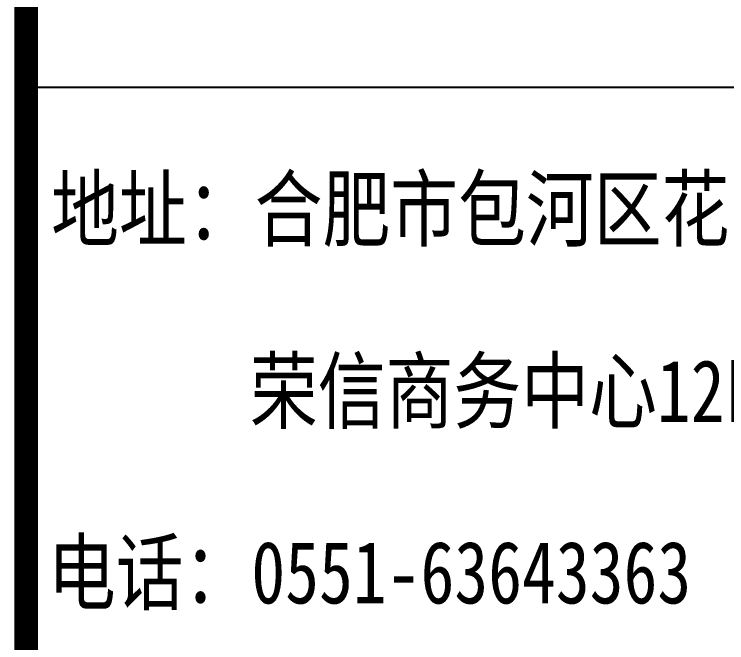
# Model space of a CAD drawing. Extents: x -266287 to 275962, y -324567 to 363765.
# Drawn here: x -82279 to -76549, y 88136 to 93188 of the extents above; entities that cross this region are included whole.
import ezdxf

# ---------------------------------------------------------------- set-up
doc = ezdxf.new("R2010")
doc.units = 0
doc.header["$LTSCALE"] = 1000
doc.layers.get('0').update_dxf_attribs({"linetype": 'CONTINUOUS'})
doc.layers.add('0-TK', color=4, linetype='CONTINUOUS')
doc.styles.add('-黑体', font='simhei.ttf', dxfattribs={"width": 0.8})

msp = doc.modelspace()

# ---------------------------------------------------------------- linework, layer by layer
at = {"layer": '0-TK'}
msp.add_line((-82183.49798, 92601.85321), (-73764.58828, 92601.85321), dxfattribs=at)
at = {"layer": '0-TK', "const_width": 191.9817}
msp.add_lwpolyline([(-82183.49798, 28433.30504), (-82183.49798, 108433.30504)], dxfattribs=at)

# ---------------------------------------------------------------- texts
at = {"style": '-黑体', "width": 0.8}
for s, p in [('地址：合肥市包河区花园大道8号', (-81983.02926, 91372.53709)), ('荣信商务中心12F东', (-80384.44865, 89909.65839)), ('电话：0551-63643363', (-82009.29329, 88451.96434))]:
    msp.add_text(s, height=500, dxfattribs=at).set_placement(p)

doc.saveas('drawing.dxf')
